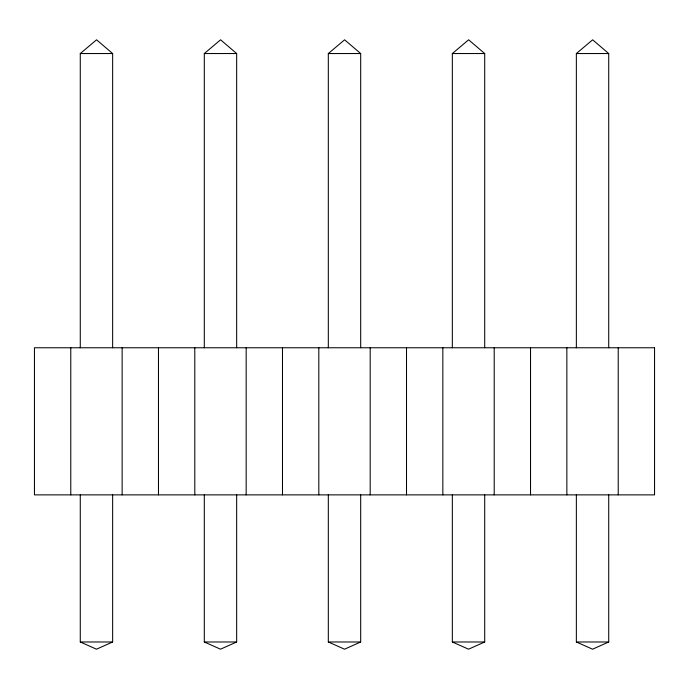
<?xml version="1.0" encoding="UTF-8"?>
<svg xmlns="http://www.w3.org/2000/svg" width="689" height="689" viewBox="0 0 689 689"><rect width="100%" height="100%" fill="white"/><g stroke="black" fill="none" stroke-linecap="round" stroke-linejoin="round"><path stroke-width="1.03" d="M80.277 347.764L80.277 53.544L96.563 39.807L112.643 53.544L112.643 347.764M204.297 347.764L204.297 53.544L220.583 39.807L236.663 53.544L236.663 347.764M328.317 347.764L328.317 53.544L344.603 39.807L360.683 53.544L360.683 347.764M452.337 347.764L452.337 53.544L468.623 39.807L484.703 53.544L484.703 347.764M576.357 347.764L576.357 53.544L592.643 39.807L608.723 53.544L608.723 347.764M112.643 494.874L112.643 641.984L96.486 649.193L80.277 641.984L80.277 494.874M236.663 494.874L236.663 641.984L220.506 649.193L204.297 641.984L204.297 494.874M360.683 494.874L360.683 641.984L344.526 649.193L328.317 641.984L328.317 494.874M484.703 494.874L484.703 641.984L468.546 649.193L452.337 641.984L452.337 494.874M608.723 494.874L608.723 641.984L592.566 649.193L576.357 641.984L576.357 494.874M80.277 53.544L112.643 53.544M204.297 53.544L236.663 53.544M328.317 53.544L360.683 53.544M452.337 53.544L484.703 53.544M576.357 53.544L608.723 53.544M80.277 641.984L112.643 641.984M204.297 641.984L236.663 641.984M328.317 641.984L360.683 641.984M452.337 641.984L484.703 641.984M576.357 641.984L608.723 641.984M618.222 347.764L618.222 494.874M566.858 347.764L566.858 494.874M530.53 347.764L530.53 494.874M494.202 347.764L494.202 494.874M442.838 347.764L442.838 494.874M406.51 347.764L406.51 494.874M370.182 347.764L370.182 494.874M318.818 347.764L318.818 494.874M282.49 347.764L282.49 494.874M246.162 347.764L246.162 494.874M194.798 347.764L194.798 494.874M158.47 347.764L158.47 494.874M122.142 347.764L122.142 494.874M70.778 347.764L70.778 494.874M654.55 347.764L34.45 347.764L34.45 494.874L654.55 494.874L654.55 347.764"/></g></svg>
